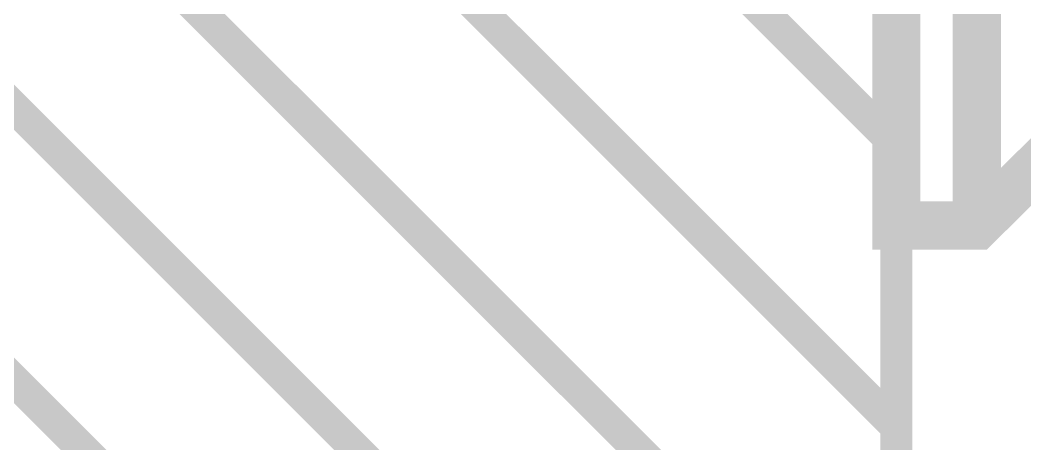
# Model space of a CAD drawing. Extents: x 0.1 to 11.6, y 0.3 to 16.2.
# Drawn here: x 7.2983 to 7.5066, y 12.8414 to 12.9293 of the extents above; entities that cross this region are included whole.
import ezdxf

# ---------------------------------------------------------------- set-up
doc = ezdxf.new("R2010")
doc.units = 0
doc.header["$MEASUREMENT"] = 0

msp = doc.modelspace()

# ---------------------------------------------------------------- linework, layer by layer
at = {"color": 254, "const_width": 0.00667}
for points in [[(5.26167, 13.7783), (7.47999, 13.7783), (7.47999, 14.1017), (4.96001, 14.1017), (4.96001, 12.725), (7.47999, 12.725), (7.47999, 13.0483), (5.26167, 13.0483)], [(7.42665, 12.725), (7.10335, 13.0483)], [(7.47999, 12.7283), (7.16, 13.0483)], [(7.47999, 12.7867), (7.21832, 13.0483)], [(7.47999, 12.845), (7.27669, 13.0483)], [(7.47999, 12.9033), (7.33501, 13.0483)]]:
    msp.add_lwpolyline(points, dxfattribs=at)
at = {"color": 0, "const_width": 0.01}
for points in [[(7.47999, 13.0483), (7.47999, 12.8867), (7.49669, 12.8867), (7.64333, 13.0317), (7.64333, 13.0483)], [(7.49669, 12.8867), (7.49669, 13.0317), (7.64333, 13.0317)]]:
    msp.add_lwpolyline(points, dxfattribs=at)

doc.saveas('drawing.dxf')
